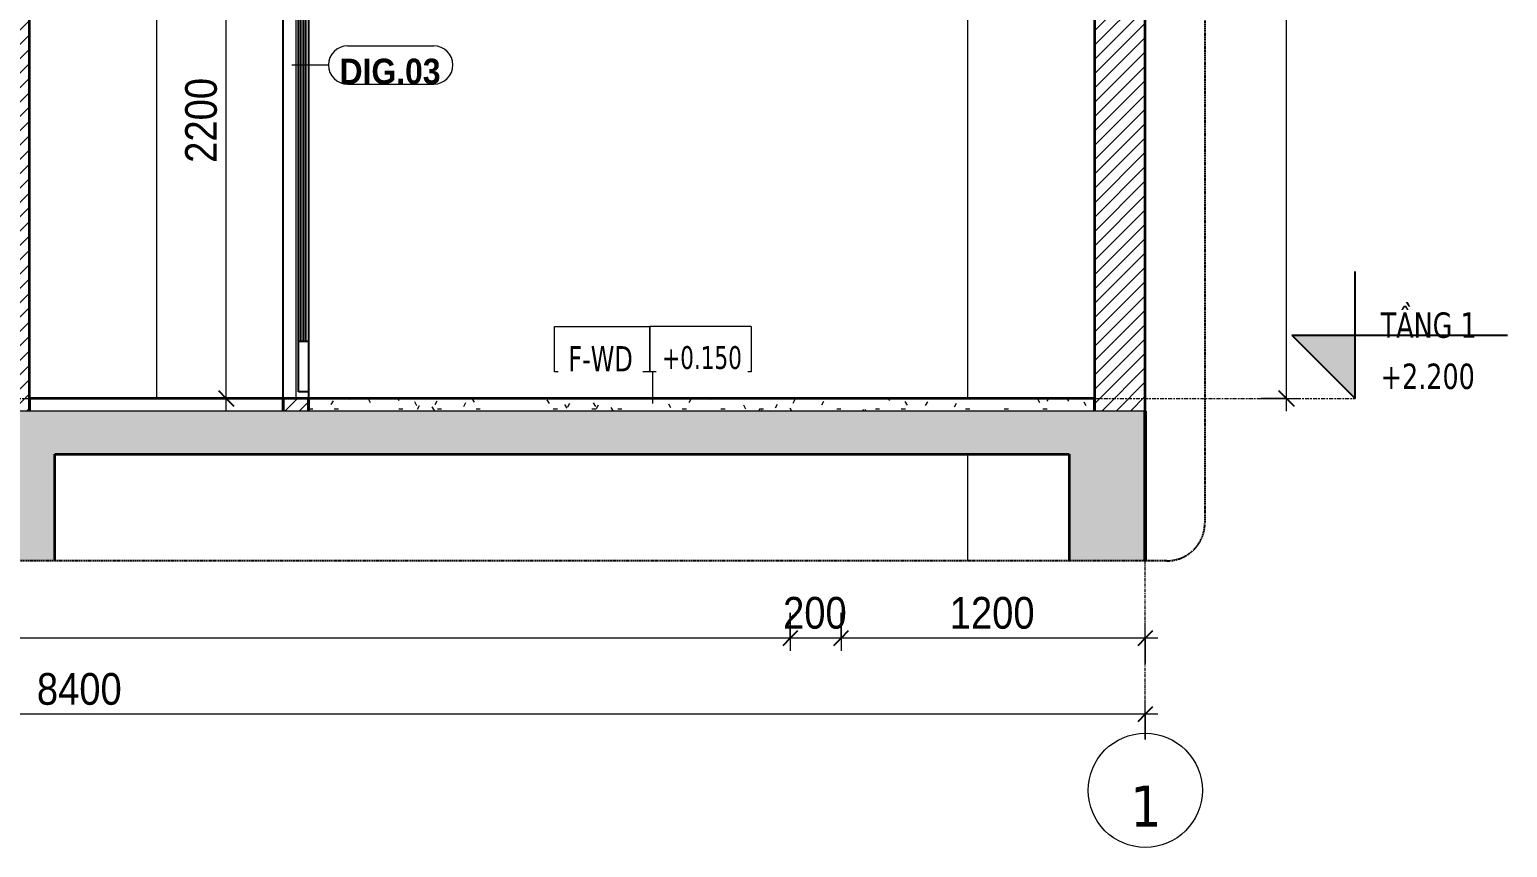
# Model space of a CAD drawing. Header units: millimetres. Extents: x 31157 to 224036, y 218 to 80529.
# Drawn here: x 65805 to 71633, y 430 to 3654 of the extents above; entities that cross this region are included whole.
import ezdxf

# ---------------------------------------------------------------- set-up
doc = ezdxf.new("R2010")
doc.units = ezdxf.units.MM
for name, pattern in [('Centre', [31.75, 6.35, -4.7625, 15.875, -4.7625]), ('Grid Line', [22.225, 12.7, -3.175, 3.175, -3.175]), ('Hidden', [7.14375, 4.7625, -2.38125])]:
    doc.linetypes.add(name, pattern=pattern)
for name, color, linetype, lineweight in [('0-5', 170, 'Continuous', 5), ('A-ANNO-DIMS', 211, 'Continuous', 9), ('A-ANNO-DIMS-50', 211, 'Continuous', 9), ('A-DETL-GENF', 92, 'Continuous', 18), ('A-DETL-GENF-4', 92, 'Hidden', 25), ('A-DETL-GENF-5', 9, 'Continuous', 18), ('A-DETL-MEDM', 33, 'Continuous', 35), ('A-DETL-THIN', 151, 'Continuous', 18), ('A-DOOR', 31, 'Continuous', 18), ('A-DOOR-1', 7, 'Continuous', 18), ('A-DOOR-3', 90, 'Continuous', 25), ('A-DOOR-IDEN', 31, 'Continuous', 9), ('A-FLOR-FNSH-1', 250, 'Continuous', 35), ('A-FLOR-IDEN', 11, 'Continuous', 9), ('A-FLOR-LEVL', 51, 'Continuous', 9), ('A-FLOR-LEVL-1', 51, 'Continuous', 25), ('A-FLOR-LEVL-2', 51, 'Centre', 9), ('A-FLOR-PATT-4', 67, 'Continuous', 18), ('A-WALL-6', 250, 'Continuous', 35), ('A-WALL-PATT-1', 9, 'Continuous', 18), ('A-WALL-PATT-2', 111, 'Continuous', 18), ('S-BEAM-1', 71, 'Continuous', 5), ('S-BEAM-3', 130, 'Continuous', 50), ('S-COLS-8', 7, 'Continuous', 18), ('S-GRID-1', 1, 'Grid Line', 9), ('S-GRID-IDEN', 1, 'Continuous', 9)]:
    doc.layers.add(name, color=color, linetype=linetype, lineweight=lineweight)
doc.styles.add('Arial_B_1', font='arialbd.ttf', dxfattribs={"width": 0.9, "height": 100})
doc.styles.add('Tahoma', font='tahoma.ttf', dxfattribs={"width": 0.8, "height": 100})
doc.styles.add('Tahoma_1', font='tahoma.ttf', dxfattribs={"width": 0.8, "height": 90})
doc.styles.add('Tahoma_B', font='tahomabd.ttf', dxfattribs={"height": 162.5})
doc.styles.add('Tahoma_B_1', font='tahomabd.ttf', dxfattribs={"width": 0.85, "height": 100})
doc.styles.add('UTM Avo', font='', dxfattribs={"width": 0.9, "height": 125})
doc.styles.get('UTM Avo').set_extended_font_data('UTM Avo')
doc.dimstyles.new('1_Dim_chi_tiet_2_5', dxfattribs={"dimscale": 304.8, "dimtxt": 124.912619, "dimasz": 0.19685, "dimexe": 0.164042, "dimexo": 0.0625, "dimgap": 0.016404, "dimtad": 1, "dimdec": 0, "dimrnd": 5, "dimzin": 0, "dimdsep": 46, "dimtxsty": 'UTM Avo', "dimblk1": 'OBLIQUE', "dimblk2": 'OBLIQUE', "dimsah": 1, "dimcen": 0.09, "dimdle": 0.164042, "dimazin": 0, "dimtfac": 1, "dimtdec": 4, "dimtix": 1, "dimtmove": 0, "dimatfit": 3, "dimfxl": 0.328084, "dimfxlon": 1, "dimtvp": 1, "dimtolj": 1, "dimtzin": 0, "dimarcsym": 2})
pattern_1 = [(45, (-37692.334, 15875), (-28.28427, 28.28427), [])]

# ---------------------------------------------------------------- blocks, each defined once
blk = doc.blocks.new('NCV_TKTC_KET CAU_rvt-3-TKCS_CĂN HỘ LOẠI 2 - MẶT CẮT 2')
at = {"layer": 'S-BEAM-1'}
blk.add_hatch(color=256, dxfattribs=at).paths.add_polyline_path([(-33652.6, 1560), (-33652.6, 1560), (-33652.6, 1967.9)])
at = {"layer": 'S-BEAM-3'}
blk.add_line((-33652.6, 1560), (-33652.6, 2150), dxfattribs=at)
at = {"layer": 'S-COLS-8'}
for p, q in [((-34352.6, 2200), (-34352.6, 5380)), ((-37552.6, 4700), (-37552.6, 2200)), ((-34352.6, 1560), (-34352.6, 1980))]:
    blk.add_line(p, q, dxfattribs=at)
blk = doc.blocks.new('DOOR_CW_01 CANH MO-PANEL KINH - DIW_01-900x2200-CỬA GỖ VÂN LAMINATE-V42-TKCS_CĂN HỘ LOẠI 2 - MẶT CẮT 2')
at = {"layer": 'A-DOOR-1'}
for p, q in [((-37052.564287, 2200), (-37052.564287, 4350)), ((-37002.564287, 4350), (-37002.564287, 2200)), ((-36952.564287, 2200), (-36952.564287, 4360))]:
    blk.add_line(p, q, dxfattribs=at)
at = {"layer": 'A-DOOR-3'}
for p, q in [((-36952.564287, 4400), (-37172.564287, 4400)), ((-37052.564287, 2200), (-37052.564287, 4400)), ((-37052.564287, 2200), (-37052.564287, 4400)), ((-37052.564287, 4400), (-37052.564287, 4350)), ((-36952.564287, 4400), (-37052.564287, 4400)), ((-36952.564287, 4400), (-36952.564287, 2200)), ((-36952.564287, 4400), (-36952.564287, 2200)), ((-36952.564287, 4360), (-36952.564287, 4400)), ((-36952.564287, 4360), (-37052.564287, 4360)), ((-37052.564287, 4350), (-37002.564287, 4350)), ((-37002.564287, 4350), (-37002.564287, 4360)), ((-37002.564287, 4360), (-36952.564287, 4360)), ((-36952.564287, 4360), (-36992.564287, 4360)), ((-36992.564287, 2226), (-36992.564287, 4360)), ((-36952.564287, 4158), (-36992.564287, 4158)), ((-36982.564287, 2426), (-36982.564287, 4158)), ((-36972.564287, 2426), (-36972.564287, 4158)), ((-36962.564287, 2426), (-36962.564287, 4158)), ((-36992.564287, 2426), (-36952.564287, 2426)), ((-36952.564287, 2226), (-36992.564287, 2226))]:
    blk.add_line(p, q, dxfattribs=at)
blk = doc.blocks.new('NCV_TKTC_TANG 1_rvt-3-TKCS_CĂN HỘ LOẠI 2 - MẶT CẮT 2')
at = {"layer": 'A-FLOR-PATT-4'}
h = blk.add_hatch(dxfattribs=at)
h.set_pattern_fill('FP_12', color=256, style=0, pattern_type=2)
h.set_pattern_definition([(0, (-37692.334, 15875), (203.2, 50.8), [16.764, -135.636, 16.764, -135.636, -812.8]), (0, (-37692.334, 15875), (203.2, 50.8), [-304.8, 16.764, -288.036, 16.764, -135.636, -355.6]), (0, (-37692.334, 15875), (203.2, 50.8), [-762, 16.764, -84.836, 16.764, -237.236]), (120, (-37616.134, 15900.4), (-145.59409, 150.57636), [16.764, -135.636, 16.764, -135.636, -812.8]), (120, (-37616.134, 15900.4), (-145.59409, 150.57636), [-304.8, 16.764, -288.036, 16.764, -135.636, -355.6]), (120, (-37616.134, 15900.4), (-145.59409, 150.57636), [-762, 16.764, -84.836, 16.764, -237.236]), (240, (-37590.734, 16002), (-57.60591, -201.37636), [16.764, -135.636, 16.764, -135.636, -812.8]), (240, (-37590.734, 16002), (-57.60591, -201.37636), [-304.8, 16.764, -288.036, 16.764, -135.636, -355.6]), (240, (-37590.734, 16002), (-57.60591, -201.37636), [-762, 16.764, -84.836, 16.764, -237.236])])
h.paths.add_polyline_path([(-33952.6, 2150), (-33852.6, 2150), (-33852.6, 2200), (-36952.6, 2200), (-36952.6, 2150), (-34071.2, 2150)])
at = {"layer": 'A-WALL-PATT-1'}
h = blk.add_hatch(dxfattribs=at)
h.set_pattern_fill('FP_11', color=256, style=0, pattern_type=2)
h.set_pattern_definition(pattern_1)
h.paths.add_polyline_path([(-37052.6, 2150), (-36952.6, 2150), (-36952.6, 2200), (-37052.6, 2200)])
h.paths.add_polyline_path([(-36962.6, 4400), (-36952.6, 4400), (-36952.6, 5380), (-37052.6, 5380), (-37052.6, 4400), (-37007.2, 4400)])
h.paths.add_polyline_path([(-37007.2, 4410), (-37042.6, 4410), (-37042.6, 4520), (-36962.6, 4520), (-36962.6, 4410)])
h = blk.add_hatch(dxfattribs=at)
h.set_pattern_fill('FP_11', color=256, style=0, pattern_type=2)
h.set_pattern_definition(pattern_1)
h.paths.add_polyline_path([(-38152.6, 2150), (-38052.6, 2150), (-38052.6, 4950), (-38152.6, 4950), (-38152.6, 3864.2)])
at = {"layer": 'A-FLOR-FNSH-1'}
for p, q in [((-37052.6, 2200), (-38052.6, 2200)), ((-38052.6, 2200), (-38052.6, 2150)), ((-37052.6, 2150), (-37052.6, 2200)), ((-33852.6, 2200), (-36952.6, 2200)), ((-36952.6, 2200), (-36952.6, 2150)), ((-33852.6, 2150), (-33852.6, 2200))]:
    blk.add_line(p, q, dxfattribs=at)
at = {"layer": 'A-WALL-6'}
for p, q in [((-38052.6, 2150), (-38052.6, 4950)), ((-36952.6, 2200), (-37052.6, 2200)), ((-37052.6, 2200), (-37052.6, 2150)), ((-36952.6, 2150), (-36952.6, 2200))]:
    blk.add_line(p, q, dxfattribs=at)
at = {"layer": 'A-DOOR'}
blk.add_blockref('DOOR_CW_01 CANH MO-PANEL KINH - DIW_01-900x2200-CỬA GỖ VÂN LAMINATE-V42-TKCS_CĂN HỘ LOẠI 2 - MẶT CẮT 2', (0, 0), dxfattribs=at)
blk = doc.blocks.new('BORDER VIEW - BORDER VIEW-3688428-TKCS_CĂN HỘ LOẠI 2 - MẶT CẮT 2')
at = {"layer": 'A-DETL-GENF-4'}
for p, q in [((-33417.6, 5961.7), (-33417.6, 1710)), ((-33567.6, 1560), (-42847.6, 1560))]:
    blk.add_line(p, q, dxfattribs=at)
blk.add_arc((-33567.6, 1710), 150, 270, 360, dxfattribs=at)
blk = doc.blocks.new('Level - CAO ĐỘ LEVEL-350587-TKCS_CĂN HỘ LOẠI 2 - MẶT CẮT 2')
at = {"layer": 'A-FLOR-LEVL'}
blk.add_hatch(color=256, dxfattribs=at).paths.add_polyline_path([(-32824.4, 2450), (-32824.4, 2200), (-33074.4, 2450)])
at = {"layer": 'A-FLOR-LEVL-1'}
for p, q in [((-32824.4, 2200), (-32824.4, 2700)), ((-33074.4, 2450), (-32824.4, 2200)), ((-33074.4, 2450), (-32224.4, 2450))]:
    blk.add_line(p, q, dxfattribs=at)
blk = doc.blocks.new('Grid - M_Grid Head - Circle-353313-TKCS_CĂN HỘ LOẠI 2 - MẶT CẮT 2')
at = {"layer": 'S-GRID-IDEN'}
blk.add_circle((-33652.6, 655.4), 225, dxfattribs=at)
blk = doc.blocks.new('DIMBLOCK68-TKCS_CĂN HỘ LOẠI 2 - MẶT CẮT 2')
at = {"layer": 'A-ANNO-DIMS-50'}
for p, q in [((69004.8, 1355.3), (69004.8, 1205.3)), ((69004.8, 1255.3), (69004.8, 1355.3)), ((70204.8, 1155.3), (70204.8, 1305.3)), ((70254.8, 1255.3), (69004.8, 1255.3)), ((70204.8, 1255.3), (70204.8, 1155.3))]:
    blk.add_line(p, q, dxfattribs=at)
at = {"layer": 'A-ANNO-DIMS-50', "lineweight": 25}
for p, q in [((69004.8, 1255.3), (69034.8, 1285.3)), ((70204.8, 1255.3), (70234.8, 1285.3)), ((69004.8, 1255.3), (68974.8, 1225.3)), ((70204.8, 1255.3), (70174.8, 1225.3))]:
    blk.add_line(p, q, dxfattribs=at)
at = {"layer": 'A-ANNO-DIMS-50', "color": 0, "insert": (69433.6, 1417.7), "char_height": 125, "width": 410.824, "attachment_point": 1, "line_spacing_factor": 1.110334, "style": 'UTM Avo'}
blk.add_mtext('1200', dxfattribs=at)
blk = doc.blocks.new('_Oblique')
at = {"color": 0, "linetype": 'ByBlock', "lineweight": -2}
blk.add_line((-0.5, -0.5), (0.5, 0.5), dxfattribs=at)
blk = doc.blocks.new('DIMBLOCK69-TKCS_CĂN HỘ LOẠI 2 - MẶT CẮT 2')
at = {"layer": 'A-ANNO-DIMS-50'}
for p, q in [((68804.8, 1355.3), (68804.8, 1205.3)), ((68804.8, 1255.3), (68804.8, 1355.3)), ((69004.8, 1355.3), (69004.8, 1205.3)), ((69004.8, 1255.3), (69004.8, 1355.3)), ((69004.8, 1255.3), (68804.8, 1255.3))]:
    blk.add_line(p, q, dxfattribs=at)
at = {"layer": 'A-ANNO-DIMS-50', "lineweight": 25}
for p, q in [((68804.8, 1255.3), (68834.8, 1285.3)), ((69004.8, 1255.3), (69034.8, 1285.3)), ((68804.8, 1255.3), (68774.8, 1225.3)), ((69004.8, 1255.3), (68974.8, 1225.3))]:
    blk.add_line(p, q, dxfattribs=at)
at = {"layer": 'A-ANNO-DIMS-50', "color": 0, "insert": (68776.4, 1417.7), "char_height": 125, "width": 308.118, "attachment_point": 1, "line_spacing_factor": 1.110334, "style": 'UTM Avo'}
blk.add_mtext('200', dxfattribs=at)
blk = doc.blocks.new('DIMBLOCK70-TKCS_CĂN HỘ LOẠI 2 - MẶT CẮT 2')
at = {"layer": 'A-ANNO-DIMS-50'}
for p, q in [((62004.7, 1355.3), (62004.7, 1205.3)), ((62004.7, 1255.3), (62004.7, 1355.3)), ((68804.8, 1355.3), (68804.8, 1205.3)), ((68804.8, 1255.3), (68804.8, 1355.3)), ((68804.8, 1255.3), (62004.7, 1255.3))]:
    blk.add_line(p, q, dxfattribs=at)
at = {"layer": 'A-ANNO-DIMS-50', "lineweight": 25}
for p, q in [((62004.7, 1255.3), (62034.7, 1285.3)), ((68804.8, 1255.3), (68834.8, 1285.3)), ((62004.7, 1255.3), (61974.7, 1225.3)), ((68804.8, 1255.3), (68774.8, 1225.3))]:
    blk.add_line(p, q, dxfattribs=at)
at = {"layer": 'A-ANNO-DIMS-50', "color": 0, "insert": (65233.6, 1417.7), "char_height": 125, "width": 410.824, "attachment_point": 1, "line_spacing_factor": 1.110334, "style": 'UTM Avo'}
blk.add_mtext('6800', dxfattribs=at)
blk = doc.blocks.new('DIMBLOCK73-TKCS_CĂN HỘ LOẠI 2 - MẶT CẮT 2')
at = {"layer": 'A-ANNO-DIMS-50'}
for p, q in [((61804.7, 1055.3), (61804.7, 905.3)), ((61804.7, 955.3), (61804.7, 1055.3)), ((70204.8, 855.3), (70204.8, 1005.3)), ((70254.8, 955.3), (61754.7, 955.3)), ((70204.8, 955.3), (70204.8, 855.3))]:
    blk.add_line(p, q, dxfattribs=at)
at = {"layer": 'A-ANNO-DIMS-50', "lineweight": 25}
for p, q in [((61804.7, 955.3), (61774.7, 925.3)), ((61804.7, 955.3), (61834.7, 985.3)), ((70204.8, 955.3), (70174.8, 925.3)), ((70204.8, 955.3), (70234.8, 985.3))]:
    blk.add_line(p, q, dxfattribs=at)
at = {"layer": 'A-ANNO-DIMS-50', "color": 0, "insert": (65833.6, 1117.7), "char_height": 125, "width": 410.824, "attachment_point": 1, "line_spacing_factor": 1.110334, "style": 'UTM Avo'}
blk.add_mtext('8400', dxfattribs=at)
blk = doc.blocks.new('DIMBLOCK74-TKCS_CĂN HỘ LOẠI 2 - MẶT CẮT 2')
at = {"layer": 'A-ANNO-DIMS-50'}
for p, q in [((70661.9, 5600), (70811.9, 5600)), ((70761.9, 5600), (70661.9, 5600)), ((70761.9, 2150), (70761.9, 5650)), ((70661.9, 2200), (70811.9, 2200)), ((70761.9, 2200), (70661.9, 2200))]:
    blk.add_line(p, q, dxfattribs=at)
at = {"layer": 'A-ANNO-DIMS-50', "lineweight": 25}
for p, q in [((70761.9, 5600), (70731.9, 5630)), ((70761.9, 5600), (70791.9, 5570)), ((70761.9, 2200), (70731.9, 2230)), ((70761.9, 2200), (70791.9, 2170))]:
    blk.add_line(p, q, dxfattribs=at)
at = {"layer": 'A-ANNO-DIMS-50', "color": 0, "insert": (70599.5, 3728.8), "char_height": 125, "width": 410.824, "attachment_point": 1, "rotation": 90, "line_spacing_factor": 1.110334, "style": 'UTM Avo'}
blk.add_mtext('3400', dxfattribs=at)
blk = doc.blocks.new('STN_Door Tag - STN_Door Tag-1788670-TKCS_CĂN HỘ LOẠI 2 - MẶT CẮT 2')
at = {"layer": 'A-DOOR-IDEN'}
for p, q in [((-36798.6, 3590), (-36458.6, 3590)), ((-36798.6, 3439.1), (-36458.6, 3439.1))]:
    blk.add_line(p, q, dxfattribs=at)
for centre, start, end in [((-36798.6, 3514.5), 90, 270), ((-36458.6, 3514.5), 270, 90)]:
    blk.add_arc(centre, 75.5, start, end, dxfattribs=at)
blk = doc.blocks.new('DIMBLOCK75-TKCS_CĂN HỘ LOẠI 2 - MẶT CẮT 2')
at = {"layer": 'A-ANNO-DIMS-50', "lineweight": 25}
for p, q in [((66580.6, 4400), (66550.6, 4430)), ((66580.6, 4400), (66610.6, 4370)), ((66580.6, 2200), (66550.6, 2230)), ((66580.6, 2200), (66610.6, 2170))]:
    blk.add_line(p, q, dxfattribs=at)
at = {"layer": 'A-ANNO-DIMS-50'}
for p, q in [((66580.6, 2150), (66580.6, 4450)), ((66480.6, 4400), (66630.6, 4400)), ((66580.6, 4400), (66480.6, 4400)), ((66480.6, 2200), (66630.6, 2200)), ((66580.6, 2200), (66480.6, 2200))]:
    blk.add_line(p, q, dxfattribs=at)
at = {"layer": 'A-ANNO-DIMS-50', "color": 0, "insert": (66418.3, 3128.8), "char_height": 125, "width": 410.824, "attachment_point": 1, "rotation": 90, "line_spacing_factor": 1.110334, "style": 'UTM Avo'}
blk.add_mtext('2200', dxfattribs=at)
blk = doc.blocks.new('TAG SAN - TTG - TAG FFL-4075299-TKCS_CĂN HỘ LOẠI 2 - MẶT CẮT 2')
at = {"layer": 'A-FLOR-IDEN'}
for p, q in [((-35982.4, 2304.7), (-35982.4, 2483.5)), ((-35982.4, 2483.5), (-35606.4, 2483.5)), ((-35606.4, 2483.5), (-35606.4, 2304.7)), ((-35206.4, 2483.5), (-35606.4, 2483.5)), ((-35606.4, 2304.7), (-35606.4, 2483.5)), ((-35206.4, 2483.5), (-35206.4, 2304.7)), ((-35606.4, 2304.7), (-35982.4, 2304.7)), ((-35206.4, 2304.7), (-35606.4, 2304.7))]:
    blk.add_line(p, q, dxfattribs=at)

msp = doc.modelspace()

# ---------------------------------------------------------------- hatches: boundary and pattern name
at = {"layer": 'A-DETL-GENF-5'}
h = msp.add_hatch(dxfattribs=at)
h.set_pattern_fill('FP_10', color=256, style=0, pattern_type=2)
h.set_pattern_definition([(50, (66165.03, 15875), (364.368, -31.8783), [38.1, -419.1]), (355, (66165.03, 15875), (-70.486, 382.113), [30.48, -335.28]), (100.451, (66195.4, 15872.34), (293.885, 350.233), [32.38, -356.18]), (46.184, (66165.03, 15976.6), (542.158, -84.086), [57.15, -628.65]), (96.636, (66210.2, 15969.6), (474.805, 494.855), [48.57, -534.27]), (351.184, (66165, 15976.6), (474.81, 494.85), [45.72, -502.92]), (21, (66215.83, 15951.2), (303.2285, -204.5305), [38.1, -419.1]), (326, (66215.83, 15951.2), (123.604, 368.376), [30.48, -335.28]), (71.451, (66241.1, 15934.16), (426.834, 163.843), [32.38, -356.18]), (37.5, (66165.03, 15875), (6.1766, 169.1102), [3.353, -327.863, 3.353, -337.007, -336.55]), (37.5, (66165.03, 15875), (6.1766, 169.1102), [-671.576, 3.353, -333.197]), (7.5, (66165.03, 15875), (133.6389, 200.3615), [3.353, -190.703, 3.353, -320.243, -128.27]), (7.5, (66165.03, 15875), (133.6389, 200.3615), [-517.652, 3.353, -124.917]), (327.5, (66051.74, 15875), (271.1818, -11.4584), [3.353, -123.647, 3.353, -392.887, -525.78]), (327.5, (66051.74, 15875), (271.1818, -11.4584), [-523.24, 3.353, -522.427]), (317.5, (66000.94, 15875), (296.2585, 50.853), [3.353, -161.747, 3.353, -259.791, -373.38]), (317.5, (66000.94, 15875), (296.2585, 50.853), [-428.244, 3.353, -370.027]), (45, (66165.03, 15875), (-125.7236, 125.7236), []), (45, (66165.03, 16065.5), (-125.7236, 125.7236), [])])
h.paths.add_polyline_path([(65804.8, 1560), (65904.7, 1560), (65904.7, 1980), (69904.7, 1980), (69904.8, 1560), (70204.7, 1560), (70204.7, 2150), (65704.8, 2150), (65704.8, 2100), (60859.7, 2100), (60859.7, 1980), (61804.7, 1980), (61804.7, 1700), (62004.7, 1700), (62004.8, 1930), (65604.7, 1930), (65604.7, 1560), (65704.8, 1560)])
at = {"layer": 'A-WALL-PATT-2'}
h = msp.add_hatch(dxfattribs=at)
h.set_pattern_fill('FP_11', color=256, style=0, pattern_type=2)
h.set_pattern_definition([(45, (66165.026, 15875), (-28.28427, 28.28427), [])])
h.paths.add_polyline_path([(70204.8, 2150), (70204.7, 4950), (70004.8, 4950), (70004.8, 2150), (70204.7, 2150)])

# ---------------------------------------------------------------- linework, layer by layer
at = {"layer": 'A-DETL-MEDM'}
for p, q in [((70204.7, 1560), (70204.7, 2150)), ((65904.7, 1560), (65904.7, 1980)), ((65904.7, 1980), (69904.7, 1980)), ((69904.7, 1980), (69904.7, 1560))]:
    msp.add_line(p, q, dxfattribs=at)
at = {"layer": 'A-DETL-THIN'}
msp.add_line((70204.7, 2150), (65704.8, 2150), dxfattribs=at)
at = {"layer": 'A-DOOR-IDEN'}
msp.add_line((66838.6, 3515.1), (66983.2, 3515.1), dxfattribs=at)
at = {"layer": 'A-FLOR-IDEN'}
msp.add_line((68263, 2180.3), (68263, 2304.7), dxfattribs=at)
at = {"layer": 'A-FLOR-LEVL-2'}
msp.add_line((60504.8, 2200), (71033, 2200), dxfattribs=at)
at = {"layer": 'A-WALL-6'}
for p, q in [((70204.8, 2150), (70204.8, 5400)), ((70004.8, 4950), (70004.8, 2150))]:
    msp.add_line(p, q, dxfattribs=at)
at = {"layer": 'S-GRID-1'}
for p, q in [((70204.8, 2130.4), (70204.8, 5586.7)), ((70204.8, 880.4), (70204.8, 2130.4))]:
    msp.add_line(p, q, dxfattribs=at)

# ---------------------------------------------------------------- block references
at = {"layer": '0-5'}
for name in ['NCV_TKTC_KET CAU_rvt-3-TKCS_CĂN HỘ LOẠI 2 - MẶT CẮT 2', 'NCV_TKTC_TANG 1_rvt-3-TKCS_CĂN HỘ LOẠI 2 - MẶT CẮT 2']:
    msp.add_blockref(name, (103857.4, 0), dxfattribs=at)
at = {"layer": 'A-DETL-GENF'}
msp.add_blockref('BORDER VIEW - BORDER VIEW-3688428-TKCS_CĂN HỘ LOẠI 2 - MẶT CẮT 2', (103857.4, 0), dxfattribs=at)
at = {"layer": 'A-DOOR-IDEN'}
msp.add_blockref('STN_Door Tag - STN_Door Tag-1788670-TKCS_CĂN HỘ LOẠI 2 - MẶT CẮT 2', (103857.4, 0), dxfattribs=at)
at = {"layer": 'A-FLOR-IDEN'}
msp.add_blockref('TAG SAN - TTG - TAG FFL-4075299-TKCS_CĂN HỘ LOẠI 2 - MẶT CẮT 2', (103857.4, 0), dxfattribs=at)
at = {"layer": 'A-FLOR-LEVL-1'}
msp.add_blockref('Level - CAO ĐỘ LEVEL-350587-TKCS_CĂN HỘ LOẠI 2 - MẶT CẮT 2', (103857.4, 0), dxfattribs=at)
at = {"layer": 'S-GRID-IDEN'}
msp.add_blockref('Grid - M_Grid Head - Circle-353313-TKCS_CĂN HỘ LOẠI 2 - MẶT CẮT 2', (103857.4, 0), dxfattribs=at)

# ---------------------------------------------------------------- texts
at = {"layer": 'A-DOOR-IDEN', "insert": (67226.4, 3488.6), "char_height": 100, "width": 407.7, "attachment_point": 5, "line_spacing_factor": 0.936439, "style": 'Arial_B_1'}
msp.add_mtext('\\pt2.25,4.5,6.75,9,11.25,13.5,15.75,18,20.25,22.5,24.75,27,29.25,31.5,33.75,36,38.25,40.5,42.75,45,47.25,49.5,51.75,54,56.25,58.5,60.75,63,65.25,67.5,69.75,72;DIG.03', dxfattribs=at)
at = {"layer": 'A-FLOR-LEVL', "char_height": 100, "line_spacing_factor": 0.996129, "style": 'Tahoma_B_1'}
for s, insert, width, attachment_point in [('\\pt510,1020,1530,2040,2550,3060,3570,4080,4590,5100,5610,6120,6630,7140,7650,8160,8670,9180,9690,10200,10710,11220,11730,12240,12750,13260,13770,14280,14790,15300,15810,16320;TẦNG 1', (71133.3, 2437.2), 452.625, 7), ('\\pt212.5,425,637.5,850,1062.5,1275,1487.5,1700,1912.5,2125,2337.5,2550,2762.5,2975,3187.5,3400,3612.5,3825,4037.5,4250,4462.5,4675,4887.5,5100,5312.5,5525,5737.5,5950,6162.5,6375,6587.5,6800;+2.200', (71133.3, 2337.5), 441.575, 1)]:
    msp.add_mtext(s, dxfattribs=dict(at, insert=insert, width=width, attachment_point=attachment_point))

# ---------------------------------------------------------------- dimensions: what is measured, and where the dimension line sits
at = {"layer": 'A-ANNO-DIMS'}
for base, p1, p2, override, picture, middle in [((70761.9, 5600), (70661.9, 2200), (70661.9, 5600), {"dimpost": '<>', "dimfxl": 3400}, 'DIMBLOCK74-TKCS_CĂN HỘ LOẠI 2 - MẶT CẮT 2', (70692.2, 3900)), ((66580.6, 4400), (66480.6, 2200), (66480.6, 4400), {"dimpost": '<>', "dimfxl": 2200}, 'DIMBLOCK75-TKCS_CĂN HỘ LOẠI 2 - MẶT CẮT 2', (66511, 3300))]:
    dim = msp.add_linear_dim(base=base, p1=p1, p2=p2, angle=90, dimstyle='1_Dim_chi_tiet_2_5', override=override, dxfattribs=at)
    dim.commit()
    dim.dimension.update_dxf_attribs({"geometry": picture, "text_midpoint": middle})
for base, p1, p2, override, picture, middle in [((62004.7, 1255.3), (68804.8, 1355.3), (62004.7, 1355.3), {"dimpost": '<>', "dimfxl": 6800.071331}, 'DIMBLOCK70-TKCS_CĂN HỘ LOẠI 2 - MẶT CẮT 2', (65404.8, 1325)), ((68804.8, 1255.3), (69004.8, 1355.3), (68804.8, 1355.3), {"dimpost": '<>', "dimfxl": 200}, 'DIMBLOCK69-TKCS_CĂN HỘ LOẠI 2 - MẶT CẮT 2', (68904.8, 1325)), ((69004.8, 1255.3), (70204.8, 1155.3), (69004.8, 1355.3), {"dimpost": '<>', "dimfxl": 1216.552506}, 'DIMBLOCK68-TKCS_CĂN HỘ LOẠI 2 - MẶT CẮT 2', (69604.8, 1325)), ((61804.7, 955.3), (70204.8, 855.3), (61804.7, 1055.3), {"dimpost": '<>', "dimfxl": 8402.451926}, 'DIMBLOCK73-TKCS_CĂN HỘ LOẠI 2 - MẶT CẮT 2', (66004.8, 1025))]:
    dim = msp.add_linear_dim(base=base, p1=p1, p2=p2, dimstyle='1_Dim_chi_tiet_2_5', override=override, dxfattribs=at)
    dim.commit()
    dim.dimension.update_dxf_attribs({"geometry": picture, "text_midpoint": middle})

# ---------------------------------------------------------------- next in the draw order: texts
at = {"layer": 'A-FLOR-IDEN', "attachment_point": 5, "line_spacing_factor": 0.996129, "bg_fill": 3, "box_fill_scale": 1.25, "bg_fill_color": 256, "bg_fill_true_color": 13158600, "bg_fill_transparency": 0}
for s, insert, char_height, width, style in [('\\pt4,8,12,16,20,24,28,32,36,40,44,48,52,56,60,64,68,72,76,80,84,88,92,96,100,104,108,112,116,120,124,128;F-WD', (68056.6, 2356.5), 100, 283.2, 'Tahoma'), ('\\pt3.9996,8.0001,11.9997,16.0002,19.9998,24.0003,27.9999,32.0004,36,39.9996,44.0001,47.9997,52.0002,55.9998,60.0003,63.9999,68.0004,72,75.9996,80.0001,83.9997,88.0002,91.9998,96.0003,99.9999,104.0004,108,111.9996,116.0001,119.9997,124.0002,127.9998;+0.150', (68456.8, 2360.5), 90, 314.8, 'Tahoma_1')]:
    msp.add_mtext(s, dxfattribs=dict(at, insert=insert, char_height=char_height, width=width, style=style))
at = {"layer": 'S-GRID-IDEN', "insert": (70207.1, 593), "char_height": 162.5, "width": 145.5, "attachment_point": 5, "line_spacing_factor": 0.996129, "style": 'Tahoma_B', "bg_fill": 3, "box_fill_scale": 1.25, "bg_fill_color": 256, "bg_fill_true_color": 13158600, "bg_fill_transparency": 0}
msp.add_mtext('\\pt634.99962,1269.99925,1905.0005,2540.00013,3174.99975,3809.99937,4445.00062,5080.00025,5714.99987,6349.9995,6985.00075,7620.00037,8255,8889.99962,9524.99925,10160.0005,10795.00013,11429.99975,12064.99938,12700.00063,13335.00025,13969.99988,14604.9995,15240.00075,15875.00038,16510,17144.99963,17779.99925,18415.0005,19050.00013,19684.99975,20319.99938;1', dxfattribs=at)

doc.saveas('drawing.dxf')
